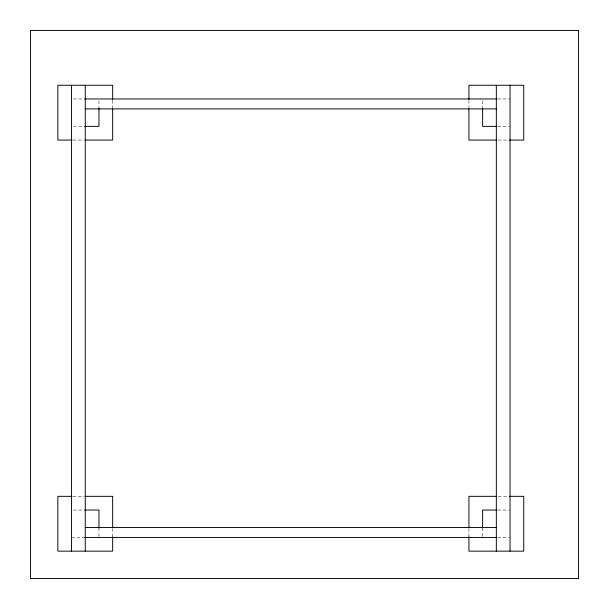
<?xml version="1.0" encoding="UTF-8"?>
<svg xmlns="http://www.w3.org/2000/svg" width="609" height="609" viewBox="0 0 609 609"><rect width="100%" height="100%" fill="white"/><g stroke="black" fill="none" stroke-linecap="round" stroke-linejoin="round"><path stroke-width="0.46" stroke-dasharray="3.04 2.28" d="M73.445 98.962L84.788 98.962M497.751 98.962L510.037 98.962M73.445 126.367L84.788 126.367M497.751 126.367L509.094 126.367M72.973 140.07L84.316 140.07M498.223 140.07L509.566 140.07M72.973 496.335L84.316 496.335M498.223 496.335L509.566 496.335M73.445 510.037L84.788 510.037M497.751 510.037L509.094 510.037M71.558 537.442L84.788 537.442M497.751 537.442L509.094 537.442M482.632 100.85L482.632 108.41M482.632 527.995L482.632 537.442M468.93 100.378L468.93 107.938M468.93 528.467L468.93 536.971M112.665 100.378L112.665 107.938M112.665 528.467L112.665 536.971M98.962 100.85L98.962 108.41M98.962 527.995L98.962 536.499"/><path stroke-width="0.91" d="M84.788 98.962L496.807 98.962M85.26 108.889L496.335 108.889M84.788 126.367L98.962 126.367L98.962 108.41M496.807 126.367L482.632 126.367L482.632 108.41M72.029 140.07L57.855 140.07L57.855 85.26L112.665 85.26L112.665 99.434M85.26 140.07L112.665 140.07L112.665 108.882M496.335 140.07L468.93 140.07L468.93 108.882M509.566 140.07L523.74 140.07L523.74 85.26L468.93 85.26L468.93 99.434M72.029 496.335L57.855 496.335L57.855 551.145L112.665 551.145L112.665 536.971M85.26 496.335L112.665 496.335L112.665 527.523M496.335 496.335L468.93 496.335L468.93 527.523M509.566 496.335L523.74 496.335L523.74 551.145L468.93 551.145L468.93 536.971M84.788 510.037L98.962 510.037L98.962 527.995M496.807 510.037L482.632 510.037L482.632 527.995M85.26 527.516L496.335 527.516M84.788 537.442L496.807 537.442M510.037 85.26L510.037 551.145M496.335 85.26L496.335 551.145M85.26 85.26L85.26 551.145M71.558 85.26L71.558 551.145M578.55 30.45L30.45 30.45L30.45 578.55L578.55 578.55L578.55 30.45"/></g></svg>
